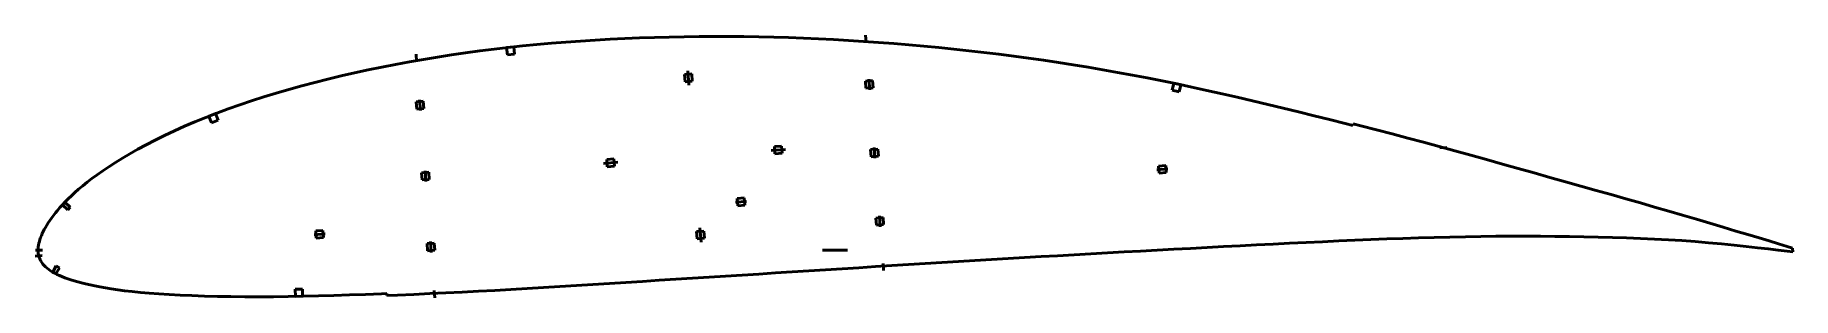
# Model space of a CAD drawing. Header units: metres. Extents: x -367 to 611, y -27 to 119.
import ezdxf

# ---------------------------------------------------------------- set-up
doc = ezdxf.new("R2010")
doc.units = ezdxf.units.M
for name, color, linetype, lineweight in [('FoilLayer', 1, 'Continuous', 50), ('StringerLayer', 1, 'Continuous', 50), ('SubLayer', 1, 'Continuous', 50)]:
    doc.layers.add(name, color=color, linetype=linetype, lineweight=lineweight)

msp = doc.modelspace()

# ---------------------------------------------------------------- linework, layer by layer
at = {"layer": 'FoilLayer'}
for p, q in [((-38.74, 117.47), (-46.96, 117.06)), ((-30.5, 117.81), (-38.74, 117.47)), ((-22.24, 118.1), (-30.5, 117.81)), ((-13.97, 118.33), (-22.24, 118.1)), ((-5.69, 118.49), (-13.97, 118.33)), ((2.6, 118.61), (-5.69, 118.49)), ((10.89, 118.66), (2.6, 118.61)), ((19.18, 118.65), (10.89, 118.66)), ((27.47, 118.59), (19.18, 118.65)), ((35.77, 118.46), (27.47, 118.59)), ((44.08, 118.27), (35.77, 118.46)), ((52.39, 118.03), (44.08, 118.27)), ((60.71, 117.72), (52.39, 118.03)), ((69.04, 117.36), (60.71, 117.72)), ((77.37, 116.94), (69.04, 117.36)), ((-135.13, 108.38), (-142.96, 107.17)), ((-127.26, 109.52), (-135.13, 108.38)), ((-119.37, 110.59), (-127.26, 109.52)), ((-111.45, 111.59), (-119.37, 110.59)), ((-103.52, 112.52), (-111.45, 111.59)), ((-95.58, 113.37), (-103.52, 112.52)), ((-87.6, 114.15), (-95.58, 113.37)), ((-79.58, 114.85), (-87.6, 114.15)), ((-71.49, 115.49), (-79.58, 114.85)), ((-63.35, 116.07), (-71.49, 115.49)), ((-55.17, 116.59), (-63.35, 116.07)), ((-46.96, 117.06), (-55.17, 116.59)), ((85.72, 116.47), (77.37, 116.94)), ((94.07, 115.93), (85.72, 116.47)), ((102.44, 115.35), (94.07, 115.93)), ((110.81, 114.7), (102.44, 115.35)), ((119.19, 114.01), (110.81, 114.7)), ((127.57, 113.26), (119.19, 114.01)), ((135.95, 112.46), (127.57, 113.26)), ((144.31, 111.61), (135.95, 112.46)), ((152.66, 110.72), (144.31, 111.61)), ((160.98, 109.77), (152.66, 110.72)), ((169.28, 108.76), (160.98, 109.77)), ((177.57, 107.7), (169.28, 108.76)), ((185.86, 106.58), (177.57, 107.7)), ((-188.98, 98.45), (-196.44, 96.75)), ((-181.45, 100.08), (-188.98, 98.45)), ((-173.86, 101.63), (-181.45, 100.08)), ((-166.21, 103.12), (-173.86, 101.63)), ((-158.51, 104.54), (-166.21, 103.12)), ((-150.76, 105.89), (-158.51, 104.54)), ((-142.96, 107.17), (-150.76, 105.89)), ((194.14, 105.4), (185.86, 106.58)), ((202.4, 104.17), (194.14, 105.4)), ((210.66, 102.89), (202.4, 104.17)), ((218.9, 101.55), (210.66, 102.89)), ((227.13, 100.15), (218.9, 101.55)), ((235.36, 98.69), (227.13, 100.15)), ((243.59, 97.17), (235.36, 98.69)), ((-225.59, 89.21), (-232.63, 87.19)), ((-218.42, 91.19), (-225.59, 89.21)), ((-211.15, 93.12), (-218.42, 91.19)), ((-203.83, 94.97), (-211.15, 93.12)), ((-196.44, 96.75), (-203.83, 94.97)), ((251.85, 95.6), (243.59, 97.17)), ((260.12, 93.96), (251.85, 95.6)), ((268.4, 92.27), (260.12, 93.96)), ((276.7, 90.52), (268.4, 92.27)), ((285.03, 88.7), (276.7, 90.52)), ((293.4, 86.83), (285.03, 88.7)), ((-259.29, 78.47), (-265.6, 76.11)), ((-252.84, 80.75), (-259.29, 78.47)), ((-246.25, 82.97), (-252.84, 80.75)), ((-239.51, 85.11), (-246.25, 82.97)), ((-232.63, 87.19), (-239.51, 85.11)), ((301.83, 84.9), (293.4, 86.83)), ((310.32, 82.91), (301.83, 84.9)), ((318.87, 80.88), (310.32, 82.91)), ((327.44, 78.83), (318.87, 80.88)), ((336.02, 76.74), (327.44, 78.83)), ((-283.6, 68.72), (-289.23, 66.17)), ((-277.77, 71.23), (-283.6, 68.72)), ((-271.76, 73.7), (-277.77, 71.23)), ((-265.6, 76.11), (-271.76, 73.7)), ((344.6, 74.62), (336.02, 76.74)), ((353.19, 72.46), (344.6, 74.62)), ((361.79, 70.27), (353.19, 72.46)), ((366.14, 69.15), (361.79, 70.27)), ((366.4, 70.17), (366.14, 69.15)), ((370.68, 69.06), (366.4, 70.17)), ((379.33, 66.8), (370.68, 69.06)), ((-299.89, 61.03), (-304.87, 58.47)), ((-294.67, 63.6), (-299.89, 61.03)), ((-289.23, 66.17), (-294.67, 63.6)), ((388.01, 64.51), (379.33, 66.8)), ((396.69, 62.2), (388.01, 64.51)), ((405.4, 59.85), (396.69, 62.2)), ((414.14, 57.47), (405.4, 59.85)), ((-318.16, 51.03), (-322.04, 48.64)), ((-314, 53.47), (-318.16, 51.03)), ((-309.57, 55.95), (-314, 53.47)), ((-304.87, 58.47), (-309.57, 55.95)), ((422.91, 55.07), (414.14, 57.47)), ((431.7, 52.65), (422.91, 55.07)), ((440.5, 50.22), (431.7, 52.65)), ((449.31, 47.77), (440.5, 50.22)), ((-335.07, 39.71), (-337.74, 37.67)), ((-332.17, 41.83), (-335.07, 39.71)), ((-329.04, 44.03), (-332.17, 41.83)), ((-325.67, 46.3), (-329.04, 44.03)), ((-322.04, 48.64), (-325.67, 46.3)), ((458.11, 45.31), (449.31, 47.77)), ((466.91, 42.84), (458.11, 45.31)), ((475.69, 40.38), (466.91, 42.84)), ((484.4, 37.94), (475.69, 40.38)), ((-346.52, 30.14), (-348.31, 28.41)), ((-344.58, 31.93), (-346.52, 30.14)), ((-342.48, 33.78), (-344.58, 31.93)), ((-340.21, 35.69), (-342.48, 33.78)), ((-337.74, 37.67), (-340.21, 35.69)), ((493.02, 35.52), (484.4, 37.94)), ((501.5, 33.13), (493.02, 35.52)), ((509.82, 30.79), (501.5, 33.13)), ((518, 28.46), (509.82, 30.79)), ((-355.42, 20.58), (-356.52, 19.16)), ((-354.21, 22.05), (-355.42, 20.58)), ((-352.91, 23.56), (-354.21, 22.05)), ((-351.5, 25.12), (-352.91, 23.56)), ((-349.97, 26.74), (-351.5, 25.12)), ((-348.31, 28.41), (-349.97, 26.74)), ((526.05, 26.15), (518, 28.46)), ((533.97, 23.82), (526.05, 26.15)), ((541.8, 21.53), (533.97, 23.82)), ((549.52, 19.33), (541.8, 21.53)), ((-362.16, 10.24), (-362.7, 9.12)), ((-361.55, 11.39), (-362.16, 10.24)), ((-360.88, 12.6), (-361.55, 11.39)), ((-360.15, 13.85), (-360.88, 12.6)), ((-359.36, 15.13), (-360.15, 13.85)), ((-358.49, 16.43), (-359.36, 15.13)), ((-357.55, 17.77), (-358.49, 16.43)), ((-356.52, 19.16), (-357.55, 17.77)), ((557.18, 17.1), (549.52, 19.33)), ((564.77, 14.86), (557.18, 17.1)), ((572.15, 12.67), (564.77, 14.86)), ((579.2, 10.57), (572.15, 12.67)), ((585.86, 8.6), (579.2, 10.57)), ((-364.97, 0.88), (-365.01, -0.06)), ((-364.88, 1.82), (-364.97, 0.88)), ((-364.73, 2.79), (-364.88, 1.82)), ((-364.54, 3.8), (-364.73, 2.79)), ((-364.3, 4.81), (-364.54, 3.8)), ((-363.99, 5.82), (-364.3, 4.81)), ((-363.61, 6.87), (-363.99, 5.82)), ((-363.17, 7.98), (-363.61, 6.87)), ((-362.7, 9.12), (-363.17, 7.98)), ((257.38, -0.08), (266.61, 0.41)), ((266.61, 0.41), (275.84, 0.9)), ((275.84, 0.9), (285.06, 1.4)), ((285.06, 1.4), (294.26, 1.9)), ((294.26, 1.9), (303.44, 2.38)), ((303.44, 2.38), (312.6, 2.84)), ((312.6, 2.84), (321.77, 3.3)), ((321.77, 3.3), (330.94, 3.74)), ((330.94, 3.74), (340.1, 4.18)), ((340.1, 4.18), (349.22, 4.61)), ((349.22, 4.61), (358.28, 5.04)), ((358.28, 5.04), (367.27, 5.43)), ((367.27, 5.43), (376.23, 5.79)), ((376.23, 5.79), (385.14, 6.14)), ((385.14, 6.14), (393.97, 6.47)), ((393.97, 6.47), (402.72, 6.75)), ((402.72, 6.75), (411.41, 6.98)), ((411.41, 6.98), (420.09, 7.16)), ((420.09, 7.16), (428.74, 7.32)), ((428.74, 7.32), (437.31, 7.49)), ((437.31, 7.49), (445.73, 7.64)), ((445.73, 7.64), (453.97, 7.7)), ((453.97, 7.7), (462.2, 7.66)), ((462.2, 7.66), (470.43, 7.62)), ((470.43, 7.62), (478.57, 7.6)), ((478.57, 7.6), (486.61, 7.51)), ((486.61, 7.51), (494.61, 7.33)), ((494.61, 7.33), (502.59, 7.15)), ((502.59, 7.15), (510.49, 7.01)), ((510.49, 7.01), (518.28, 6.81)), ((518.28, 6.81), (526.03, 6.48)), ((526.03, 6.48), (533.84, 6.08)), ((533.84, 6.08), (541.61, 5.68)), ((541.61, 5.68), (549.18, 5.26)), ((549.18, 5.26), (556.6, 4.69)), ((556.6, 4.69), (563.98, 4.04)), ((563.98, 4.04), (571.23, 3.36)), ((571.23, 3.36), (578.23, 2.69)), ((578.23, 2.69), (584.9, 2)), ((584.9, 2), (591.22, 1.3)), ((592.05, 6.77), (585.86, 8.6)), ((591.22, 1.3), (597.14, 0.65)), ((597.72, 5.05), (592.05, 6.77)), ((597.14, 0.65), (602.64, 0.01)), ((602.92, 3.44), (597.72, 5.05)), ((602.64, 0.01), (607.71, -0.61)), ((607.73, 1.99), (602.92, 3.44)), ((610.72, 1.04), (607.73, 1.99)), ((610.85, -1.02), (610.72, 1.04)), ((-365.01, -0.06), (-365, -0.93)), ((-365, -0.93), (-364.94, -1.8)), ((-364.94, -1.8), (-364.8, -2.67)), ((-364.8, -2.67), (-364.58, -3.55)), ((-364.58, -3.55), (-364.28, -4.43)), ((-364.28, -4.43), (-363.91, -5.29)), ((-363.91, -5.29), (-363.46, -6.15)), ((-363.46, -6.15), (-362.93, -6.98)), ((-362.93, -6.98), (-362.32, -7.8)), ((-362.32, -7.8), (-361.62, -8.6)), ((-361.62, -8.6), (-360.83, -9.38)), ((-360.83, -9.38), (-359.97, -10.14)), ((91.36, -9.83), (100.61, -9.24)), ((100.61, -9.24), (109.86, -8.65)), ((109.86, -8.65), (119.09, -8.06)), ((119.09, -8.06), (128.32, -7.47)), ((128.32, -7.47), (137.54, -6.9)), ((137.54, -6.9), (146.76, -6.33)), ((146.76, -6.33), (155.98, -5.77)), ((155.98, -5.77), (165.18, -5.22)), ((165.18, -5.22), (174.38, -4.68)), ((174.38, -4.68), (183.57, -4.15)), ((183.57, -4.15), (192.76, -3.63)), ((192.76, -3.63), (201.97, -3.13)), ((201.97, -3.13), (211.2, -2.62)), ((211.2, -2.62), (220.44, -2.12)), ((220.44, -2.12), (229.68, -1.6)), ((229.68, -1.6), (238.92, -1.09)), ((238.92, -1.09), (248.15, -0.58)), ((248.15, -0.58), (257.38, -0.08)), ((607.71, -0.61), (610.85, -1.02)), ((-359.97, -10.14), (-359.04, -10.87)), ((-359.04, -10.87), (-358.03, -11.58)), ((-358.03, -11.58), (-356.94, -12.27)), ((-356.94, -12.27), (-355.77, -12.93)), ((-355.77, -12.93), (-354.51, -13.57)), ((-354.51, -13.57), (-353.16, -14.19)), ((-353.16, -14.19), (-351.72, -14.79)), ((-351.72, -14.79), (-350.17, -15.38)), ((-350.17, -15.38), (-348.53, -15.97)), ((-348.53, -15.97), (-346.78, -16.56)), ((-346.78, -16.56), (-344.92, -17.14)), ((-344.92, -17.14), (-342.94, -17.72)), ((-342.94, -17.72), (-340.83, -18.29)), ((-340.83, -18.29), (-338.57, -18.85)), ((-338.57, -18.85), (-336.13, -19.4)), ((-336.13, -19.4), (-333.5, -19.95)), ((-65.66, -19.7), (-56.49, -19.13)), ((-56.49, -19.13), (-47.31, -18.57)), ((-47.31, -18.57), (-38.11, -18)), ((-38.11, -18), (-28.89, -17.41)), ((-28.89, -17.41), (-19.65, -16.82)), ((-19.65, -16.82), (-10.4, -16.24)), ((-10.4, -16.24), (-1.14, -15.66)), ((-1.14, -15.66), (8.11, -15.08)), ((8.11, -15.08), (17.36, -14.5)), ((17.36, -14.5), (26.61, -13.93)), ((26.61, -13.93), (35.85, -13.34)), ((35.85, -13.34), (45.1, -12.75)), ((45.1, -12.75), (54.35, -12.16)), ((54.35, -12.16), (63.61, -11.58)), ((63.61, -11.58), (72.86, -11)), ((72.86, -11), (82.11, -10.42)), ((82.11, -10.42), (91.36, -9.83)), ((-333.5, -19.95), (-330.67, -20.49)), ((-330.67, -20.49), (-327.61, -21.04)), ((-327.61, -21.04), (-324.31, -21.58)), ((-324.31, -21.58), (-320.75, -22.11)), ((-320.75, -22.11), (-316.89, -22.62)), ((-316.89, -22.62), (-312.7, -23.1)), ((-312.7, -23.1), (-308.14, -23.54)), ((-308.14, -23.54), (-303.2, -23.96)), ((-303.2, -23.96), (-297.85, -24.37)), ((-297.85, -24.37), (-292.11, -24.74)), ((-292.11, -24.74), (-285.98, -25.07)), ((-285.98, -25.07), (-279.46, -25.34)), ((-279.46, -25.34), (-272.56, -25.56)), ((-272.56, -25.56), (-265.31, -25.73)), ((-265.31, -25.73), (-257.78, -25.87)), ((-257.78, -25.87), (-250.04, -25.96)), ((-250.04, -25.96), (-242.15, -26)), ((-242.15, -26), (-234.13, -25.97)), ((-234.13, -25.97), (-225.97, -25.87)), ((-225.97, -25.87), (-217.63, -25.7)), ((-217.63, -25.7), (-209.14, -25.49)), ((-209.14, -25.49), (-200.54, -25.24)), ((-200.54, -25.24), (-191.82, -24.95)), ((-191.82, -24.95), (-183, -24.63)), ((-183, -24.63), (-174.09, -24.29)), ((-174.09, -24.29), (-171.1, -24.17)), ((-171.1, -24.17), (-171.06, -25.22)), ((-171.06, -25.22), (-165.1, -24.98)), ((-165.1, -24.98), (-156.14, -24.62)), ((-156.14, -24.62), (-147.19, -24.22)), ((-147.19, -24.22), (-138.22, -23.79)), ((-138.22, -23.79), (-129.21, -23.34)), ((-129.21, -23.34), (-120.15, -22.87)), ((-120.15, -22.87), (-111.09, -22.39)), ((-111.09, -22.39), (-102.03, -21.89)), ((-102.03, -21.89), (-92.98, -21.38)), ((-92.98, -21.38), (-83.91, -20.84)), ((-83.91, -20.84), (-74.81, -20.27)), ((-74.81, -20.27), (-65.66, -19.7))]:
    msp.add_line(p, q, dxfattribs=at)
at = {"layer": 'StringerLayer'}
for p, q in [((-100.47, 112.85), (-104.45, 112.42)), ((-104.45, 112.42), (-104.02, 108.44)), ((-104.02, 108.44), (-100.05, 108.87)), ((-100.05, 108.87), (-100.47, 112.85)), ((266.51, 92.66), (265.68, 88.75)), ((265.68, 88.75), (269.6, 87.93)), ((270.42, 91.84), (266.51, 92.66)), ((269.6, 87.93), (270.42, 91.84)), ((-266.37, 75.81), (-270.09, 74.35)), ((-270.09, 74.35), (-268.63, 70.63)), ((-268.63, 70.63), (-264.91, 72.09)), ((-264.91, 72.09), (-266.37, 75.81)), ((-350.08, 26.62), (-351.45, 25.17)), ((-351.45, 25.17), (-348.55, 22.42)), ((-347.17, 23.87), (-350.08, 26.62)), ((-348.55, 22.42), (-347.17, 23.87)), ((-354.91, -8.82), (-356.87, -12.31)), ((-353.17, -9.8), (-354.91, -8.82)), ((-356.87, -12.31), (-355.13, -13.29)), ((-355.13, -13.29), (-353.17, -9.8)), ((-218.02, -21.7), (-222.02, -21.78)), ((-222.02, -21.78), (-221.94, -25.78)), ((-221.94, -25.78), (-217.94, -25.7)), ((-217.94, -25.7), (-218.02, -21.7))]:
    msp.add_line(p, q, dxfattribs=at)
at = {"layer": 'SubLayer'}
for p, q in [((95.11, 119.35), (95.42, 115.36)), ((-154.81, 108.73), (-154.5, 104.74)), ((-1.52, 97.79), (-5.5, 97.48)), ((-3.66, 99.63), (-3.05, 91.66)), ((-1.21, 93.8), (-1.52, 97.79)), ((-5.5, 97.48), (-5.2, 93.5)), ((-5.2, 93.5), (-1.21, 93.8)), ((99.06, 94.15), (95.07, 93.84)), ((95.07, 93.84), (95.38, 89.85)), ((95.38, 89.85), (99.37, 90.16)), ((96.99, 94.99), (97.45, 89.01)), ((99.37, 90.16), (99.06, 94.15)), ((-150.79, 82.62), (-154.78, 82.32)), ((-154.78, 82.32), (-154.47, 78.33)), ((-154.47, 78.33), (-150.49, 78.64)), ((-152.86, 83.47), (-152.4, 77.49)), ((-150.49, 78.64), (-150.79, 82.62)), ((-44.77, 50.58), (-48.76, 50.27)), ((-48.76, 50.27), (-48.45, 46.28)), ((-44.46, 46.59), (-44.77, 50.58)), ((42.62, 55.3), (50.6, 55.91)), ((48.45, 57.75), (44.46, 57.44)), ((44.46, 57.44), (44.77, 53.46)), ((44.77, 53.46), (48.76, 53.76)), ((48.76, 53.76), (48.45, 57.75)), ((101.99, 56.12), (98, 55.81)), ((98, 55.81), (98.3, 51.82)), ((98.3, 51.82), (102.29, 52.13)), ((99.92, 56.96), (100.38, 50.98)), ((102.29, 52.13), (101.99, 56.12)), ((414.44, 56.69), (418.43, 56.99)), ((-147.76, 43.24), (-151.75, 42.93)), ((-151.75, 42.93), (-151.44, 38.95)), ((-151.44, 38.95), (-147.46, 39.25)), ((-149.83, 44.08), (-149.37, 38.1)), ((-147.46, 39.25), (-147.76, 43.24)), ((-50.6, 48.12), (-42.62, 48.74)), ((-48.45, 46.28), (-44.46, 46.59)), ((257.22, 44.59), (263.21, 45.05)), ((262.06, 46.97), (258.07, 46.66)), ((258.07, 46.66), (258.37, 42.67)), ((258.37, 42.67), (262.36, 42.98)), ((262.36, 42.98), (262.06, 46.97)), ((22.9, 26.56), (28.88, 27.02)), ((27.73, 28.94), (23.74, 28.63)), ((23.74, 28.63), (24.05, 24.64)), ((24.05, 24.64), (28.04, 24.95)), ((28.04, 24.95), (27.73, 28.94)), ((534.29, 23.21), (534.59, 24.16)), ((-206.6, 10.91), (-210.58, 10.6)), ((-210.58, 10.6), (-210.28, 6.61)), ((-206.29, 6.92), (-206.6, 10.91)), ((5.2, 10.54), (1.21, 10.23)), ((1.21, 10.23), (1.52, 6.24)), ((3.66, 4.4), (3.05, 12.38)), ((5.5, 6.55), (5.2, 10.54)), ((104.91, 18.09), (100.92, 17.78)), ((100.92, 17.78), (101.23, 13.8)), ((101.23, 13.8), (105.22, 14.1)), ((102.84, 18.93), (103.3, 12.95)), ((105.22, 14.1), (104.91, 18.09)), ((572.69, 11.99), (573, 12.94)), ((-366.51, 0), (-362.51, 0)), ((-211.43, 8.53), (-205.45, 8.99)), ((-210.28, 6.61), (-206.29, 6.92)), ((-144.73, 3.86), (-148.72, 3.55)), ((-148.72, 3.55), (-148.41, -0.44)), ((-146.8, 4.7), (-146.34, -1.28)), ((-144.42, -0.13), (-144.73, 3.86)), ((1.52, 6.24), (5.5, 6.55)), ((71.3, 0), (85.08, 0)), ((531.06, 5.72), (531.14, 6.72)), ((570.96, 2.88), (571.04, 3.88)), ((590.87, 0.84), (590.93, 1.84)), ((591.87, 6.3), (592.21, 7.25)), ((-366.65, -3.42), (-362.66, -3.11)), ((-148.41, -0.44), (-144.42, -0.13)), ((104.87, -7.42), (105.18, -11.4)), ((-144.71, -22.55), (-144.4, -26.54))]:
    msp.add_line(p, q, dxfattribs=at)

doc.saveas('drawing.dxf')
